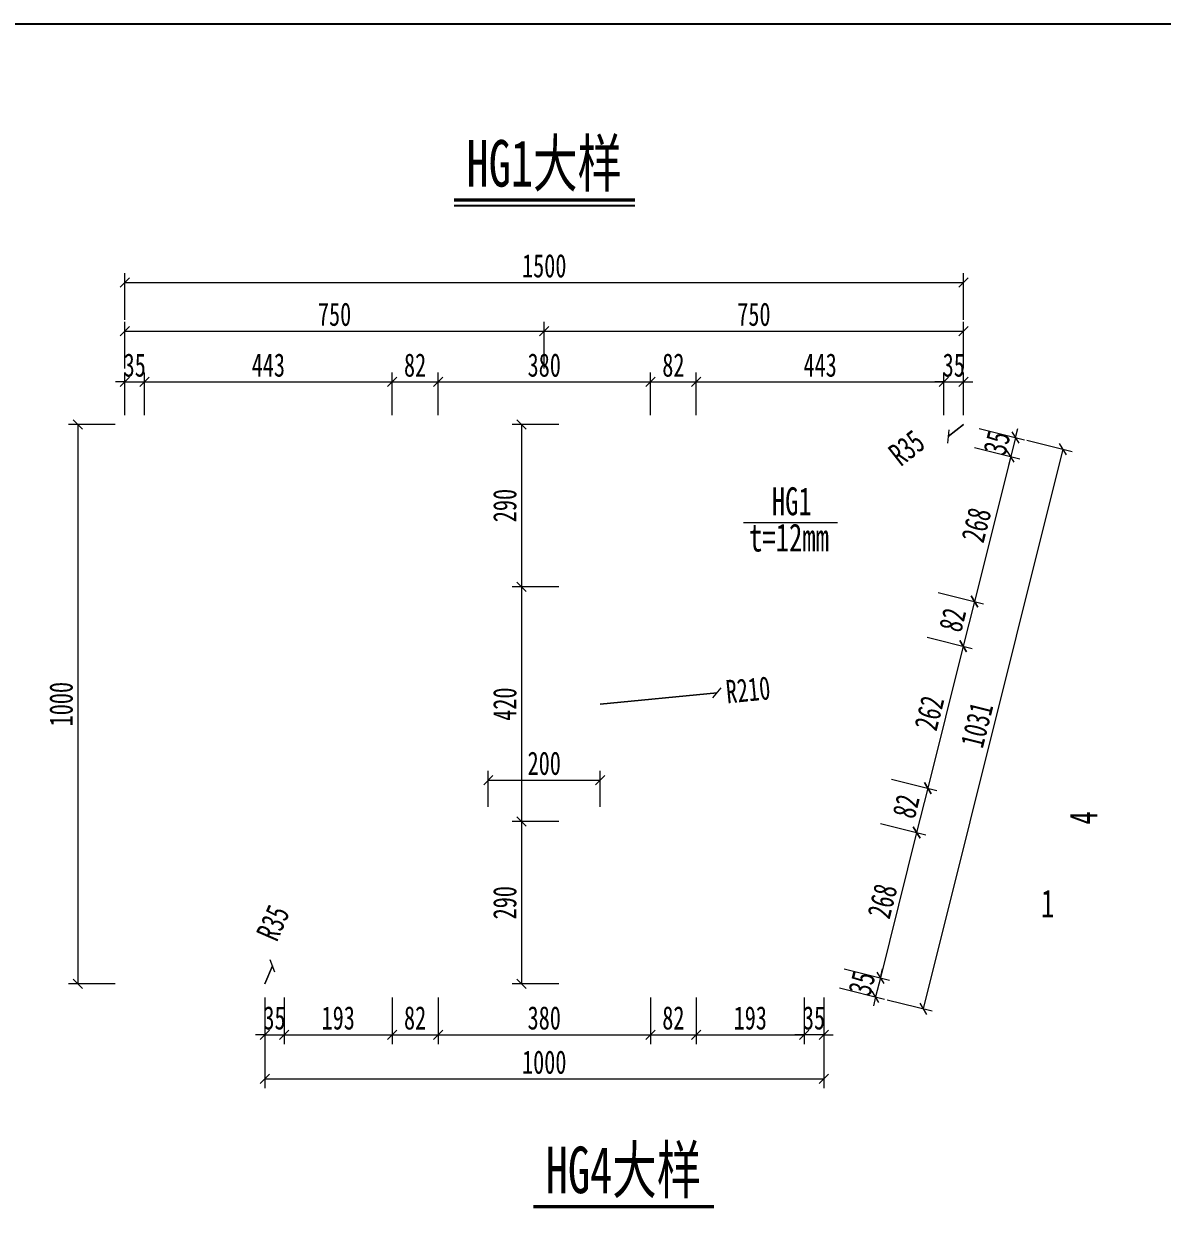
# Model space of a CAD drawing. Header units: millimetres. Extents: x -60009 to 63758, y -2164 to 95433.
# Drawn here: x 25734 to 27770, y 32440 to 34561 of the extents above; entities that cross this region are included whole.
import ezdxf
from ezdxf.enums import TextEntityAlignment as Align

# ---------------------------------------------------------------- set-up
doc = ezdxf.new("R2010")
doc.units = ezdxf.units.MM
doc.layers.get('Defpoints').update_dxf_attribs({"color": 8})
for name, color, linetype, lineweight in [('文字', 7, 'Continuous', 15), ('标注线及字体', 2, 'Continuous', 15), ('细实线', 4, 'Continuous', 15)]:
    doc.layers.add(name, color=color, linetype=linetype, lineweight=lineweight)
doc.styles.add('111', font='仿宋_GB2312.TTF', dxfattribs={"width": 0.7})
doc.styles.add('BM_Dim', font='仿宋_GB2312.TTF', dxfattribs={"width": 0.85})
doc.dimstyles.new('200', dxfattribs={"dimscale": 0, "dimtxt": 2.5, "dimasz": 1, "dimexe": 1, "dimexo": 1, "dimgap": 0.6, "dimtad": 1, "dimdec": 0, "dimdsep": 46, "dimtxsty": '111', "dimblk": 'OBLIQUE', "dimcen": 0, "dimclrd": 4, "dimclre": 4, "dimclrt": 4, "dimadec": 1, "dimazin": 2, "dimtfac": 1, "dimtdec": 0, "dimtix": 1, "dimtmove": 2, "dimatfit": 3, "dimfxl": 4, "dimfxlon": 1, "dimtolj": 1, "dimlwd": -1, "dimlwe": -1, "dimarcsym": 0})

# ---------------------------------------------------------------- blocks, each defined once
blk = doc.blocks.new('_Oblique')
at = {"color": 0, "linetype": 'ByBlock', "lineweight": -2}
blk.add_line((-0.5, -0.5), (0.5, 0.5), dxfattribs=at)
blk = doc.blocks.new('*D1148')
at = {"layer": 'Defpoints', "color": 0, "transparency": 16777216}
for p in [(27414.7, 34098.1), (25914.7, 33844.5), (27414.7, 33844.5)]:
    blk.add_point(p, dxfattribs=at)
at = {"layer": '细实线', "color": 4, "transparency": 16777216}
for p, q in [((25914.7, 34031.4), (25914.7, 34114.7)), ((27414.7, 34031.4), (27414.7, 34114.7)), ((25914.7, 34098.1), (27414.7, 34098.1))]:
    blk.add_line(p, q, dxfattribs=at)
at = {"layer": '细实线', "color": 4, "transparency": 16777216, "xscale": 16.66666666666666, "yscale": 16.66666666666666, "zscale": 16.66666666666666, "rotation": 180}
blk.add_blockref('_Oblique', (25914.7, 34098.1), dxfattribs=at)
at = {"layer": '细实线', "color": 4, "transparency": 16777216, "xscale": 16.66666666666666, "yscale": 16.66666666666666, "zscale": 16.66666666666666}
blk.add_blockref('_Oblique', (27414.7, 34098.1), dxfattribs=at)
at = {"layer": '细实线', "color": 4, "transparency": 16777216, "insert": (26664.7, 34127.9), "char_height": 41.67, "attachment_point": 5, "style": '111'}
blk.add_mtext('\\A1;1500', dxfattribs=at)
blk = doc.blocks.new('*D1149')
at = {"layer": 'Defpoints', "color": 0, "transparency": 16777216}
for p in [(27414.7, 33844.5), (27164.7, 32844.5), (27342.5, 32800.1)]:
    blk.add_point(p, dxfattribs=at)
at = {"layer": '细实线', "color": 4, "transparency": 16777216}
for p, q in [((27527.9, 33816.2), (27608.7, 33796)), ((27592.5, 33800.1), (27342.5, 32800.1)), ((27277.9, 32816.2), (27358.7, 32796))]:
    blk.add_line(p, q, dxfattribs=at)
at = {"layer": '细实线', "color": 4, "transparency": 16777216, "xscale": 16.66666666666666, "yscale": 16.66666666666666, "zscale": 16.66666666666666}
for p, rotation in [((27592.5, 33800.1), 75.96375653208638), ((27342.5, 32800.1), 255.9637565320864)]:
    blk.add_blockref('_Oblique', p, dxfattribs=dict(at, rotation=rotation))
at = {"layer": '细实线', "color": 4, "transparency": 16777216, "insert": (27438.6, 33307.3), "char_height": 41.67, "attachment_point": 5, "rotation": 75.9638, "style": '111'}
blk.add_mtext('\\A1;1031', dxfattribs=at)
blk = doc.blocks.new('*D1150')
at = {"layer": 'Defpoints', "color": 0, "transparency": 16777216}
for p in [(25914.7, 33844.5), (25830.5, 32844.5), (26164.7, 32844.5)]:
    blk.add_point(p, dxfattribs=at)
at = {"layer": '细实线', "color": 4, "transparency": 16777216}
for p, q in [((25897.2, 33844.5), (25813.9, 33844.5)), ((25830.5, 33844.5), (25830.5, 32844.5)), ((25897.2, 32844.5), (25813.9, 32844.5))]:
    blk.add_line(p, q, dxfattribs=at)
at = {"layer": '细实线', "color": 4, "transparency": 16777216, "xscale": 16.66666666666666, "yscale": 16.66666666666666, "zscale": 16.66666666666666}
for p, rotation in [((25830.5, 33844.5), 90), ((25830.5, 32844.5), 270)]:
    blk.add_blockref('_Oblique', p, dxfattribs=dict(at, rotation=rotation))
at = {"layer": '细实线', "color": 4, "transparency": 16777216, "insert": (25800.7, 33344.5), "char_height": 41.67, "attachment_point": 5, "rotation": 90, "style": '111'}
blk.add_mtext('\\A1;1000', dxfattribs=at)
blk = doc.blocks.new('*D1151')
at = {"layer": 'Defpoints', "color": 0, "transparency": 16777216}
for p in [(26719.3, 33844.5), (26624.2, 33554.5), (26719.3, 33554.5)]:
    blk.add_point(p, dxfattribs=at)
at = {"layer": '细实线', "color": 4, "transparency": 16777216}
for p, q in [((26690.8, 33844.5), (26607.5, 33844.5)), ((26624.2, 33844.5), (26624.2, 33554.5)), ((26690.8, 33554.5), (26607.5, 33554.5))]:
    blk.add_line(p, q, dxfattribs=at)
at = {"layer": '细实线', "color": 4, "transparency": 16777216, "xscale": 16.66666666666666, "yscale": 16.66666666666666, "zscale": 16.66666666666666}
for p, rotation in [((26624.2, 33844.5), 90), ((26624.2, 33554.5), 270)]:
    blk.add_blockref('_Oblique', p, dxfattribs=dict(at, rotation=rotation))
at = {"layer": '细实线', "color": 4, "transparency": 16777216, "insert": (26594.3, 33699.5), "char_height": 41.67, "attachment_point": 5, "rotation": 90, "style": '111'}
blk.add_mtext('\\A1;290', dxfattribs=at)
blk = doc.blocks.new('*D1152')
at = {"layer": 'Defpoints', "color": 0, "transparency": 16777216}
for p in [(26719.3, 33554.5), (26624.2, 33134.5), (26719.3, 33134.5)]:
    blk.add_point(p, dxfattribs=at)
at = {"layer": '细实线', "color": 4, "transparency": 16777216}
for p, q in [((26690.8, 33554.5), (26607.5, 33554.5)), ((26624.2, 33554.5), (26624.2, 33134.5)), ((26690.8, 33134.5), (26607.5, 33134.5))]:
    blk.add_line(p, q, dxfattribs=at)
at = {"layer": '细实线', "color": 4, "transparency": 16777216, "xscale": 16.66666666666666, "yscale": 16.66666666666666, "zscale": 16.66666666666666}
for p, rotation in [((26624.2, 33554.5), 90), ((26624.2, 33134.5), 270)]:
    blk.add_blockref('_Oblique', p, dxfattribs=dict(at, rotation=rotation))
at = {"layer": '细实线', "color": 4, "transparency": 16777216, "insert": (26594.3, 33344.5), "char_height": 41.67, "attachment_point": 5, "rotation": 90, "style": '111'}
blk.add_mtext('\\A1;420', dxfattribs=at)
blk = doc.blocks.new('*D1153')
at = {"layer": 'Defpoints', "color": 0, "transparency": 16777216}
for p in [(26719.3, 33134.5), (26624.2, 32844.5), (26726.2, 32844.5)]:
    blk.add_point(p, dxfattribs=at)
at = {"layer": '细实线', "color": 4, "transparency": 16777216}
for p, q in [((26690.8, 33134.5), (26607.5, 33134.5)), ((26624.2, 33134.5), (26624.2, 32844.5)), ((26690.8, 32844.5), (26607.5, 32844.5))]:
    blk.add_line(p, q, dxfattribs=at)
at = {"layer": '细实线', "color": 4, "transparency": 16777216, "xscale": 16.66666666666666, "yscale": 16.66666666666666, "zscale": 16.66666666666666}
for p, rotation in [((26624.2, 33134.5), 90), ((26624.2, 32844.5), 270)]:
    blk.add_blockref('_Oblique', p, dxfattribs=dict(at, rotation=rotation))
at = {"layer": '细实线', "color": 4, "transparency": 16777216, "insert": (26594.3, 32989.5), "char_height": 41.67, "attachment_point": 5, "rotation": 90, "style": '111'}
blk.add_mtext('\\A1;290', dxfattribs=at)
blk = doc.blocks.new('*D1154')
at = {"layer": 'Defpoints', "color": 0, "transparency": 16777216}
for p in [(26664.7, 34011.5), (25914.7, 33844.5), (26664.7, 33544.5)]:
    blk.add_point(p, dxfattribs=at)
at = {"layer": '细实线', "color": 4, "transparency": 16777216}
for p, q in [((25914.7, 33944.8), (25914.7, 34028.2)), ((26664.7, 33944.8), (26664.7, 34028.2)), ((25914.7, 34011.5), (26664.7, 34011.5))]:
    blk.add_line(p, q, dxfattribs=at)
at = {"layer": '细实线', "color": 4, "transparency": 16777216, "xscale": 16.66666666666666, "yscale": 16.66666666666666, "zscale": 16.66666666666666, "rotation": 180}
blk.add_blockref('_Oblique', (25914.7, 34011.5), dxfattribs=at)
at = {"layer": '细实线', "color": 4, "transparency": 16777216, "xscale": 16.66666666666666, "yscale": 16.66666666666666, "zscale": 16.66666666666666}
blk.add_blockref('_Oblique', (26664.7, 34011.5), dxfattribs=at)
at = {"layer": '细实线', "color": 4, "transparency": 16777216, "insert": (26289.7, 34041.3), "char_height": 41.67, "attachment_point": 5, "style": '111'}
blk.add_mtext('\\A1;750', dxfattribs=at)
blk = doc.blocks.new('*D1155')
at = {"layer": 'Defpoints', "color": 0, "transparency": 16777216}
for p in [(27414.7, 34011.5), (27414.7, 33844.5), (26664.7, 33544.5)]:
    blk.add_point(p, dxfattribs=at)
at = {"layer": '细实线', "color": 4, "transparency": 16777216}
for p, q in [((26664.7, 33944.8), (26664.7, 34028.2)), ((27414.7, 33944.8), (27414.7, 34028.2)), ((26664.7, 34011.5), (27414.7, 34011.5))]:
    blk.add_line(p, q, dxfattribs=at)
at = {"layer": '细实线', "color": 4, "transparency": 16777216, "xscale": 16.66666666666666, "yscale": 16.66666666666666, "zscale": 16.66666666666666, "rotation": 180}
blk.add_blockref('_Oblique', (26664.7, 34011.5), dxfattribs=at)
at = {"layer": '细实线', "color": 4, "transparency": 16777216, "xscale": 16.66666666666666, "yscale": 16.66666666666666, "zscale": 16.66666666666666}
blk.add_blockref('_Oblique', (27414.7, 34011.5), dxfattribs=at)
at = {"layer": '细实线', "color": 4, "transparency": 16777216, "insert": (27039.7, 34041.3), "char_height": 41.67, "attachment_point": 5, "style": '111'}
blk.add_mtext('\\A1;750', dxfattribs=at)
blk = doc.blocks.new('*D1156')
at = {"layer": 'Defpoints', "color": 0, "transparency": 16777216}
for p in [(26164.7, 32844.5), (27164.7, 32844.5), (27164.7, 32674.5)]:
    blk.add_point(p, dxfattribs=at)
at = {"layer": '细实线', "color": 4, "transparency": 16777216}
for p, q in [((26164.7, 32741.2), (26164.7, 32657.9)), ((27164.7, 32741.2), (27164.7, 32657.9)), ((26164.7, 32674.5), (27164.7, 32674.5))]:
    blk.add_line(p, q, dxfattribs=at)
at = {"layer": '细实线', "color": 4, "transparency": 16777216, "xscale": 16.66666666666666, "yscale": 16.66666666666666, "zscale": 16.66666666666666, "rotation": 180}
blk.add_blockref('_Oblique', (26164.7, 32674.5), dxfattribs=at)
at = {"layer": '细实线', "color": 4, "transparency": 16777216, "xscale": 16.66666666666666, "yscale": 16.66666666666666, "zscale": 16.66666666666666}
blk.add_blockref('_Oblique', (27164.7, 32674.5), dxfattribs=at)
at = {"layer": '细实线', "color": 4, "transparency": 16777216, "insert": (26664.7, 32704.3), "char_height": 41.67, "attachment_point": 5, "style": '111'}
blk.add_mtext('\\A1;1000', dxfattribs=at)
blk = doc.blocks.new('*D1157')
at = {"layer": 'Defpoints', "color": 0, "transparency": 16777216}
for p in [(26764.7, 33208.8), (26564.7, 33144.5), (26764.7, 33144.5)]:
    blk.add_point(p, dxfattribs=at)
at = {"layer": '细实线', "color": 4, "transparency": 16777216}
for p, q in [((26564.7, 33161.2), (26564.7, 33225.5)), ((26764.7, 33161.2), (26764.7, 33225.5)), ((26564.7, 33208.8), (26764.7, 33208.8))]:
    blk.add_line(p, q, dxfattribs=at)
at = {"layer": '细实线', "color": 4, "transparency": 16777216, "xscale": 16.66666666666666, "yscale": 16.66666666666666, "zscale": 16.66666666666666, "rotation": 180}
blk.add_blockref('_Oblique', (26564.7, 33208.8), dxfattribs=at)
at = {"layer": '细实线', "color": 4, "transparency": 16777216, "xscale": 16.66666666666666, "yscale": 16.66666666666666, "zscale": 16.66666666666666}
blk.add_blockref('_Oblique', (26764.7, 33208.8), dxfattribs=at)
at = {"layer": '细实线', "color": 4, "transparency": 16777216, "insert": (26664.7, 33238.6), "char_height": 41.67, "attachment_point": 5, "style": '111'}
blk.add_mtext('\\A1;200', dxfattribs=at)
blk = doc.blocks.new('*D1158')
at = {"layer": 'Defpoints', "color": 0, "transparency": 16777216}
for p in [(26178.7, 32876.6), (26164.7, 32844.5)]:
    blk.add_point(p, dxfattribs=at)
at = {"layer": '细实线', "color": 4, "transparency": 16777216}
for p, q in [((26178.7, 32876.6), (26164.7, 32844.5)), ((26164.7, 32844.5), (26178.7, 32876.6))]:
    blk.add_line(p, q, dxfattribs=at)
at = {"layer": '细实线', "color": 4, "transparency": 16777216, "xscale": 16.66666666666666, "yscale": 16.66666666666666, "zscale": 16.66666666666666, "rotation": 66.52523050004679}
blk.add_blockref('_Oblique', (26178.7, 32876.6), dxfattribs=at)
at = {"layer": '细实线', "color": 4, "transparency": 16777216, "insert": (26179.6, 32953.5), "char_height": 41.67, "attachment_point": 5, "rotation": 66.5252, "style": '111'}
blk.add_mtext('\\A1;R35', dxfattribs=at)
blk = doc.blocks.new('*D1159')
at = {"layer": 'Defpoints', "color": 0, "transparency": 16777216}
for p in [(27414.7, 33844.5), (27387.2, 33822.9)]:
    blk.add_point(p, dxfattribs=at)
at = {"layer": '细实线', "color": 4, "transparency": 16777216}
for p, q in [((27387.2, 33822.9), (27414.7, 33844.5)), ((27414.7, 33844.5), (27387.2, 33822.9))]:
    blk.add_line(p, q, dxfattribs=at)
at = {"layer": '细实线', "color": 4, "transparency": 16777216, "xscale": 16.66666666666666, "yscale": 16.66666666666666, "zscale": 16.66666666666666, "rotation": 218.1573476169529}
blk.add_blockref('_Oblique', (27387.2, 33822.9), dxfattribs=at)
at = {"layer": '细实线', "color": 4, "transparency": 16777216, "insert": (27313.1, 33802.6), "char_height": 41.67, "attachment_point": 5, "rotation": 38.1573, "style": '111'}
blk.add_mtext('\\A1;R35', dxfattribs=at)
blk = doc.blocks.new('*D1160')
at = {"layer": 'Defpoints', "color": 0, "transparency": 16777216}
for p in [(26973.8, 33364.7), (26764.7, 33344.5)]:
    blk.add_point(p, dxfattribs=at)
at = {"layer": '细实线', "color": 4, "transparency": 16777216}
for p, q in [((26973.8, 33364.7), (26764.7, 33344.5)), ((26764.7, 33344.5), (26973.8, 33364.7))]:
    blk.add_line(p, q, dxfattribs=at)
at = {"layer": '细实线', "color": 4, "transparency": 16777216, "xscale": 16.66666666666666, "yscale": 16.66666666666666, "zscale": 16.66666666666666, "rotation": 5.507261274910653}
blk.add_blockref('_Oblique', (26973.8, 33364.7), dxfattribs=at)
at = {"layer": '细实线', "color": 4, "transparency": 16777216, "insert": (27029.3, 33370), "char_height": 41.67, "attachment_point": 5, "rotation": 5.5073, "style": '111'}
blk.add_mtext('\\A1;R210', dxfattribs=at)
blk = doc.blocks.new('*D1161')
at = {"layer": 'Defpoints', "color": 0}
for p in [(25949.7, 33920.6), (25914.7, 33844.5), (25949.7, 33844.5)]:
    blk.add_point(p, dxfattribs=at)
at = {"layer": '细实线', "color": 4}
for p, q in [((25914.7, 33861.2), (25914.7, 33937.3)), ((25949.7, 33861.2), (25949.7, 33937.3)), ((25914.7, 33920.6), (25898.1, 33920.6)), ((25914.7, 33920.6), (25949.7, 33920.6)), ((25949.7, 33920.6), (25966.4, 33920.6))]:
    blk.add_line(p, q, dxfattribs=at)
at = {"layer": '细实线', "color": 4, "xscale": 16.66666666666666, "yscale": 16.66666666666666, "zscale": 16.66666666666666}
blk.add_blockref('_Oblique', (25914.7, 33920.6), dxfattribs=at)
at = {"layer": '细实线', "color": 4, "xscale": 16.66666666666666, "yscale": 16.66666666666666, "zscale": 16.66666666666666, "rotation": 180}
blk.add_blockref('_Oblique', (25949.7, 33920.6), dxfattribs=at)
at = {"layer": '细实线', "color": 4, "insert": (25932.2, 33950.4), "char_height": 41.67, "attachment_point": 5, "style": '111'}
blk.add_mtext('\\A1;35', dxfattribs=at)
blk = doc.blocks.new('*D1162')
at = {"layer": 'Defpoints', "color": 0}
for p in [(26392.7, 33920.6), (25949.7, 33844.5), (26392.7, 33844.5)]:
    blk.add_point(p, dxfattribs=at)
at = {"layer": '细实线', "color": 4}
for p, q in [((25949.7, 33861.2), (25949.7, 33937.3)), ((26392.7, 33861.2), (26392.7, 33937.3)), ((25949.7, 33920.6), (26392.7, 33920.6))]:
    blk.add_line(p, q, dxfattribs=at)
at = {"layer": '细实线', "color": 4, "xscale": 16.66666666666666, "yscale": 16.66666666666666, "zscale": 16.66666666666666, "rotation": 180}
blk.add_blockref('_Oblique', (25949.7, 33920.6), dxfattribs=at)
at = {"layer": '细实线', "color": 4, "xscale": 16.66666666666666, "yscale": 16.66666666666666, "zscale": 16.66666666666666}
blk.add_blockref('_Oblique', (26392.7, 33920.6), dxfattribs=at)
at = {"layer": '细实线', "color": 4, "insert": (26171.2, 33950.4), "char_height": 41.67, "attachment_point": 5, "style": '111'}
blk.add_mtext('\\A1;443', dxfattribs=at)
blk = doc.blocks.new('*D1163')
at = {"layer": 'Defpoints', "color": 0}
for p in [(26474.7, 33920.6), (26392.7, 33844.5), (26474.7, 33844.5)]:
    blk.add_point(p, dxfattribs=at)
at = {"layer": '细实线', "color": 4}
for p, q in [((26392.7, 33861.2), (26392.7, 33937.3)), ((26474.7, 33861.2), (26474.7, 33937.3)), ((26392.7, 33920.6), (26474.7, 33920.6))]:
    blk.add_line(p, q, dxfattribs=at)
at = {"layer": '细实线', "color": 4, "xscale": 16.66666666666666, "yscale": 16.66666666666666, "zscale": 16.66666666666666, "rotation": 180}
blk.add_blockref('_Oblique', (26392.7, 33920.6), dxfattribs=at)
at = {"layer": '细实线', "color": 4, "xscale": 16.66666666666666, "yscale": 16.66666666666666, "zscale": 16.66666666666666}
blk.add_blockref('_Oblique', (26474.7, 33920.6), dxfattribs=at)
at = {"layer": '细实线', "color": 4, "insert": (26433.7, 33950.4), "char_height": 41.67, "attachment_point": 5, "style": '111'}
blk.add_mtext('\\A1;82', dxfattribs=at)
blk = doc.blocks.new('*D1164')
at = {"layer": 'Defpoints', "color": 0}
for p in [(26854.7, 33920.6), (26474.7, 33844.5), (26854.7, 33844.5)]:
    blk.add_point(p, dxfattribs=at)
at = {"layer": '细实线', "color": 4}
for p, q in [((26474.7, 33861.2), (26474.7, 33937.3)), ((26854.7, 33861.2), (26854.7, 33937.3)), ((26474.7, 33920.6), (26854.7, 33920.6))]:
    blk.add_line(p, q, dxfattribs=at)
at = {"layer": '细实线', "color": 4, "xscale": 16.66666666666666, "yscale": 16.66666666666666, "zscale": 16.66666666666666, "rotation": 180}
blk.add_blockref('_Oblique', (26474.7, 33920.6), dxfattribs=at)
at = {"layer": '细实线', "color": 4, "xscale": 16.66666666666666, "yscale": 16.66666666666666, "zscale": 16.66666666666666}
blk.add_blockref('_Oblique', (26854.7, 33920.6), dxfattribs=at)
at = {"layer": '细实线', "color": 4, "insert": (26664.7, 33950.4), "char_height": 41.67, "attachment_point": 5, "style": '111'}
blk.add_mtext('\\A1;380', dxfattribs=at)
blk = doc.blocks.new('*D1165')
at = {"layer": 'Defpoints', "color": 0}
for p in [(26936.7, 33920.6), (26854.7, 33844.5), (26936.7, 33844.5)]:
    blk.add_point(p, dxfattribs=at)
at = {"layer": '细实线', "color": 4}
for p, q in [((26854.7, 33861.2), (26854.7, 33937.3)), ((26936.7, 33861.2), (26936.7, 33937.3)), ((26854.7, 33920.6), (26936.7, 33920.6))]:
    blk.add_line(p, q, dxfattribs=at)
at = {"layer": '细实线', "color": 4, "xscale": 16.66666666666666, "yscale": 16.66666666666666, "zscale": 16.66666666666666, "rotation": 180}
blk.add_blockref('_Oblique', (26854.7, 33920.6), dxfattribs=at)
at = {"layer": '细实线', "color": 4, "xscale": 16.66666666666666, "yscale": 16.66666666666666, "zscale": 16.66666666666666}
blk.add_blockref('_Oblique', (26936.7, 33920.6), dxfattribs=at)
at = {"layer": '细实线', "color": 4, "insert": (26895.7, 33950.4), "char_height": 41.67, "attachment_point": 5, "style": '111'}
blk.add_mtext('\\A1;82', dxfattribs=at)
blk = doc.blocks.new('*D1166')
at = {"layer": 'Defpoints', "color": 0}
for p in [(27379.7, 33920.6), (26936.7, 33844.5), (27379.7, 33844.5)]:
    blk.add_point(p, dxfattribs=at)
at = {"layer": '细实线', "color": 4}
for p, q in [((26936.7, 33861.2), (26936.7, 33937.3)), ((27379.7, 33861.2), (27379.7, 33937.3)), ((26936.7, 33920.6), (27379.7, 33920.6))]:
    blk.add_line(p, q, dxfattribs=at)
at = {"layer": '细实线', "color": 4, "xscale": 16.66666666666666, "yscale": 16.66666666666666, "zscale": 16.66666666666666, "rotation": 180}
blk.add_blockref('_Oblique', (26936.7, 33920.6), dxfattribs=at)
at = {"layer": '细实线', "color": 4, "xscale": 16.66666666666666, "yscale": 16.66666666666666, "zscale": 16.66666666666666}
blk.add_blockref('_Oblique', (27379.7, 33920.6), dxfattribs=at)
at = {"layer": '细实线', "color": 4, "insert": (27158.2, 33950.4), "char_height": 41.67, "attachment_point": 5, "style": '111'}
blk.add_mtext('\\A1;443', dxfattribs=at)
blk = doc.blocks.new('*D1167')
at = {"layer": 'Defpoints', "color": 0, "transparency": 16777216}
for p in [(27414.7, 33920.6), (27379.7, 33844.5), (27414.7, 33844.5)]:
    blk.add_point(p, dxfattribs=at)
at = {"layer": '细实线', "color": 4, "transparency": 16777216}
for p, q in [((27379.7, 33861.2), (27379.7, 33937.3)), ((27414.7, 33861.2), (27414.7, 33937.3)), ((27379.7, 33920.6), (27363.1, 33920.6)), ((27379.7, 33920.6), (27414.7, 33920.6)), ((27414.7, 33920.6), (27431.4, 33920.6))]:
    blk.add_line(p, q, dxfattribs=at)
at = {"layer": '细实线', "color": 4, "transparency": 16777216, "xscale": 16.66666666666666, "yscale": 16.66666666666666, "zscale": 16.66666666666666}
blk.add_blockref('_Oblique', (27379.7, 33920.6), dxfattribs=at)
at = {"layer": '细实线', "color": 4, "transparency": 16777216, "xscale": 16.66666666666666, "yscale": 16.66666666666666, "zscale": 16.66666666666666, "rotation": 180}
blk.add_blockref('_Oblique', (27414.7, 33920.6), dxfattribs=at)
at = {"layer": '细实线', "color": 4, "transparency": 16777216, "insert": (27397.2, 33950.4), "char_height": 41.67, "attachment_point": 5, "style": '111'}
blk.add_mtext('\\A1;35', dxfattribs=at)
blk = doc.blocks.new('*D1168')
at = {"layer": 'Defpoints', "color": 0}
for p in [(27414.7, 33844.5), (27406.3, 33810.5), (27499, 33787.4)]:
    blk.add_point(p, dxfattribs=at)
at = {"layer": '细实线', "color": 4}
for p, q in [((27442.8, 33837.5), (27523.6, 33817.3)), ((27507.4, 33821.3), (27511.5, 33837.5)), ((27507.4, 33821.3), (27499, 33787.4)), ((27434.3, 33803.5), (27515.1, 33783.3)), ((27499, 33787.4), (27494.9, 33771.2))]:
    blk.add_line(p, q, dxfattribs=at)
at = {"layer": '细实线', "color": 4, "xscale": 16.66666666666666, "yscale": 16.66666666666666, "zscale": 16.66666666666666}
for p, rotation in [((27507.4, 33821.3), 255.9637565320504), ((27499, 33787.4), 75.96375653205041)]:
    blk.add_blockref('_Oblique', p, dxfattribs=dict(at, rotation=rotation))
at = {"layer": '细实线', "color": 4, "insert": (27474.3, 33811.6), "char_height": 41.67, "attachment_point": 5, "rotation": 75.9638, "style": '111'}
blk.add_mtext('\\A1;35', dxfattribs=at)
blk = doc.blocks.new('*D1169')
at = {"layer": 'Defpoints', "color": 0, "transparency": 16777216}
for p in [(27406.3, 33810.5), (27341.4, 33550.9), (27434.1, 33527.8)]:
    blk.add_point(p, dxfattribs=at)
at = {"layer": '细实线', "color": 4, "transparency": 16777216}
for p, q in [((27434.3, 33803.5), (27515.1, 33783.3)), ((27499, 33787.4), (27434.1, 33527.8)), ((27369.4, 33543.9), (27450.2, 33523.7))]:
    blk.add_line(p, q, dxfattribs=at)
at = {"layer": '细实线', "color": 4, "transparency": 16777216, "xscale": 16.66666666666666, "yscale": 16.66666666666666, "zscale": 16.66666666666666}
for p, rotation in [((27499, 33787.4), 75.96375653213171), ((27434.1, 33527.8), 255.9637565321317)]:
    blk.add_blockref('_Oblique', p, dxfattribs=dict(at, rotation=rotation))
at = {"layer": '细实线', "color": 4, "transparency": 16777216, "insert": (27437.6, 33664.8), "char_height": 41.67, "attachment_point": 5, "rotation": 75.9638, "style": '111'}
blk.add_mtext('\\A1;268', dxfattribs=at)
blk = doc.blocks.new('*D1170')
at = {"layer": 'Defpoints', "color": 0}
for p in [(27341.4, 33550.9), (27321.5, 33471.4), (27414.2, 33448.2)]:
    blk.add_point(p, dxfattribs=at)
at = {"layer": '细实线', "color": 4}
for p, q in [((27369.4, 33543.9), (27450.2, 33523.7)), ((27434.1, 33527.8), (27414.2, 33448.2)), ((27349.5, 33464.4), (27430.3, 33444.2))]:
    blk.add_line(p, q, dxfattribs=at)
at = {"layer": '细实线', "color": 4, "xscale": 16.66666666666666, "yscale": 16.66666666666666, "zscale": 16.66666666666666}
for p, rotation in [((27434.1, 33527.8), 75.9637565319872), ((27414.2, 33448.2), 255.9637565319872)]:
    blk.add_blockref('_Oblique', p, dxfattribs=dict(at, rotation=rotation))
at = {"layer": '细实线', "color": 4, "insert": (27395.2, 33495.2), "char_height": 41.67, "attachment_point": 5, "rotation": 75.9638, "style": '111'}
blk.add_mtext('\\A1;82', dxfattribs=at)
blk = doc.blocks.new('*D1171')
at = {"layer": 'Defpoints', "color": 0, "transparency": 16777216}
for p in [(27321.5, 33471.4), (27258, 33217.6), (27350.7, 33194.4)]:
    blk.add_point(p, dxfattribs=at)
at = {"layer": '细实线', "color": 4, "transparency": 16777216}
for p, q in [((27349.5, 33464.4), (27430.3, 33444.2)), ((27414.2, 33448.2), (27350.7, 33194.4)), ((27286.1, 33210.6), (27366.9, 33190.4))]:
    blk.add_line(p, q, dxfattribs=at)
at = {"layer": '细实线', "color": 4, "transparency": 16777216, "xscale": 16.66666666666666, "yscale": 16.66666666666666, "zscale": 16.66666666666666}
for p, rotation in [((27414.2, 33448.2), 75.96375653211255), ((27350.7, 33194.4), 255.9637565321125)]:
    blk.add_blockref('_Oblique', p, dxfattribs=dict(at, rotation=rotation))
at = {"layer": '细实线', "color": 4, "transparency": 16777216, "insert": (27353.5, 33328.6), "char_height": 41.67, "attachment_point": 5, "rotation": 75.9638, "style": '111'}
blk.add_mtext('\\A1;262', dxfattribs=at)
blk = doc.blocks.new('*D1172')
at = {"layer": 'Defpoints', "color": 0}
for p in [(27258, 33217.6), (27238.1, 33138.1), (27330.8, 33114.9)]:
    blk.add_point(p, dxfattribs=at)
at = {"layer": '细实线', "color": 4}
for p, q in [((27286.1, 33210.6), (27366.9, 33190.4)), ((27350.7, 33194.4), (27330.8, 33114.9)), ((27266.2, 33131.1), (27347, 33110.8))]:
    blk.add_line(p, q, dxfattribs=at)
at = {"layer": '细实线', "color": 4, "xscale": 16.66666666666666, "yscale": 16.66666666666666, "zscale": 16.66666666666666}
for p, rotation in [((27350.7, 33194.4), 75.96375653194899), ((27330.8, 33114.9), 255.963756531949)]:
    blk.add_blockref('_Oblique', p, dxfattribs=dict(at, rotation=rotation))
at = {"layer": '细实线', "color": 4, "insert": (27311.9, 33161.9), "char_height": 41.67, "attachment_point": 5, "rotation": 75.9638, "style": '111'}
blk.add_mtext('\\A1;82', dxfattribs=at)
blk = doc.blocks.new('*D1173')
at = {"layer": 'Defpoints', "color": 0, "transparency": 16777216}
for p in [(27238.1, 33138.1), (27173.2, 32878.5), (27265.9, 32855.3)]:
    blk.add_point(p, dxfattribs=at)
at = {"layer": '细实线', "color": 4, "transparency": 16777216}
for p, q in [((27330.8, 33114.9), (27265.9, 32855.3)), ((27266.2, 33131.1), (27347, 33110.8)), ((27201.3, 32871.4), (27282.1, 32851.2))]:
    blk.add_line(p, q, dxfattribs=at)
at = {"layer": '细实线', "color": 4, "transparency": 16777216, "xscale": 16.66666666666666, "yscale": 16.66666666666666, "zscale": 16.66666666666666}
for p, rotation in [((27330.8, 33114.9), 75.96375653211736), ((27265.9, 32855.3), 255.9637565321173)]:
    blk.add_blockref('_Oblique', p, dxfattribs=dict(at, rotation=rotation))
at = {"layer": '细实线', "color": 4, "transparency": 16777216, "insert": (27269.5, 32992.3), "char_height": 41.67, "attachment_point": 5, "rotation": 75.9638, "style": '111'}
blk.add_mtext('\\A1;268', dxfattribs=at)
blk = doc.blocks.new('*D1174')
at = {"layer": 'Defpoints', "color": 0}
for p in [(27173.2, 32878.5), (27164.7, 32844.5), (27257.4, 32821.3)]:
    blk.add_point(p, dxfattribs=at)
at = {"layer": '细实线', "color": 4}
for p, q in [((27201.3, 32871.4), (27282.1, 32851.2)), ((27265.9, 32855.3), (27270, 32871.4)), ((27192.8, 32837.5), (27273.6, 32817.3)), ((27265.9, 32855.3), (27257.4, 32821.3)), ((27257.4, 32821.3), (27253.4, 32805.2))]:
    blk.add_line(p, q, dxfattribs=at)
at = {"layer": '细实线', "color": 4, "xscale": 16.66666666666666, "yscale": 16.66666666666666, "zscale": 16.66666666666666}
for p, rotation in [((27265.9, 32855.3), 255.9637565321197), ((27257.4, 32821.3), 75.96375653211975)]:
    blk.add_blockref('_Oblique', p, dxfattribs=dict(at, rotation=rotation))
at = {"layer": '细实线', "color": 4, "insert": (27232.8, 32845.5), "char_height": 41.67, "attachment_point": 5, "rotation": 75.9638, "style": '111'}
blk.add_mtext('\\A1;35', dxfattribs=at)
blk = doc.blocks.new('*D1175')
at = {"layer": 'Defpoints', "color": 0}
for p in [(26164.7, 32844.5), (26199.7, 32844.5), (26199.7, 32753.6)]:
    blk.add_point(p, dxfattribs=at)
at = {"layer": '细实线', "color": 4}
for p, q in [((26164.7, 32820.3), (26164.7, 32736.9)), ((26199.7, 32820.3), (26199.7, 32736.9)), ((26164.7, 32753.6), (26148.1, 32753.6)), ((26164.7, 32753.6), (26199.7, 32753.6)), ((26199.7, 32753.6), (26216.4, 32753.6))]:
    blk.add_line(p, q, dxfattribs=at)
at = {"layer": '细实线', "color": 4, "xscale": 16.66666666666666, "yscale": 16.66666666666666, "zscale": 16.66666666666666}
blk.add_blockref('_Oblique', (26164.7, 32753.6), dxfattribs=at)
at = {"layer": '细实线', "color": 4, "xscale": 16.66666666666666, "yscale": 16.66666666666666, "zscale": 16.66666666666666, "rotation": 180}
blk.add_blockref('_Oblique', (26199.7, 32753.6), dxfattribs=at)
at = {"layer": '细实线', "color": 4, "insert": (26182.2, 32783.4), "char_height": 41.67, "attachment_point": 5, "style": '111'}
blk.add_mtext('\\A1;35', dxfattribs=at)
blk = doc.blocks.new('*D1176')
at = {"layer": 'Defpoints', "color": 0}
for p in [(26199.7, 32844.5), (26392.7, 32844.5), (26392.7, 32753.6)]:
    blk.add_point(p, dxfattribs=at)
at = {"layer": '细实线', "color": 4}
for p, q in [((26199.7, 32820.3), (26199.7, 32736.9)), ((26392.7, 32820.3), (26392.7, 32736.9)), ((26199.7, 32753.6), (26392.7, 32753.6))]:
    blk.add_line(p, q, dxfattribs=at)
at = {"layer": '细实线', "color": 4, "xscale": 16.66666666666666, "yscale": 16.66666666666666, "zscale": 16.66666666666666, "rotation": 180}
blk.add_blockref('_Oblique', (26199.7, 32753.6), dxfattribs=at)
at = {"layer": '细实线', "color": 4, "xscale": 16.66666666666666, "yscale": 16.66666666666666, "zscale": 16.66666666666666}
blk.add_blockref('_Oblique', (26392.7, 32753.6), dxfattribs=at)
at = {"layer": '细实线', "color": 4, "insert": (26296.2, 32783.4), "char_height": 41.67, "attachment_point": 5, "style": '111'}
blk.add_mtext('\\A1;193', dxfattribs=at)
blk = doc.blocks.new('*D1177')
at = {"layer": 'Defpoints', "color": 0}
for p in [(26392.7, 32844.5), (26474.7, 32844.5), (26474.7, 32753.6)]:
    blk.add_point(p, dxfattribs=at)
at = {"layer": '细实线', "color": 4}
for p, q in [((26392.7, 32820.3), (26392.7, 32736.9)), ((26474.7, 32820.3), (26474.7, 32736.9)), ((26392.7, 32753.6), (26474.7, 32753.6))]:
    blk.add_line(p, q, dxfattribs=at)
at = {"layer": '细实线', "color": 4, "xscale": 16.66666666666666, "yscale": 16.66666666666666, "zscale": 16.66666666666666, "rotation": 180}
blk.add_blockref('_Oblique', (26392.7, 32753.6), dxfattribs=at)
at = {"layer": '细实线', "color": 4, "xscale": 16.66666666666666, "yscale": 16.66666666666666, "zscale": 16.66666666666666}
blk.add_blockref('_Oblique', (26474.7, 32753.6), dxfattribs=at)
at = {"layer": '细实线', "color": 4, "insert": (26433.7, 32783.4), "char_height": 41.67, "attachment_point": 5, "style": '111'}
blk.add_mtext('\\A1;82', dxfattribs=at)
blk = doc.blocks.new('*D1178')
at = {"layer": 'Defpoints', "color": 0}
for p in [(26854.7, 32844.5), (26936.7, 32844.5), (26936.7, 32753.6)]:
    blk.add_point(p, dxfattribs=at)
at = {"layer": '细实线', "color": 4}
for p, q in [((26854.7, 32820.3), (26854.7, 32736.9)), ((26936.7, 32820.3), (26936.7, 32736.9)), ((26854.7, 32753.6), (26936.7, 32753.6))]:
    blk.add_line(p, q, dxfattribs=at)
at = {"layer": '细实线', "color": 4, "xscale": 16.66666666666666, "yscale": 16.66666666666666, "zscale": 16.66666666666666, "rotation": 180}
blk.add_blockref('_Oblique', (26854.7, 32753.6), dxfattribs=at)
at = {"layer": '细实线', "color": 4, "xscale": 16.66666666666666, "yscale": 16.66666666666666, "zscale": 16.66666666666666}
blk.add_blockref('_Oblique', (26936.7, 32753.6), dxfattribs=at)
at = {"layer": '细实线', "color": 4, "insert": (26895.7, 32783.4), "char_height": 41.67, "attachment_point": 5, "style": '111'}
blk.add_mtext('\\A1;82', dxfattribs=at)
blk = doc.blocks.new('*D1179')
at = {"layer": 'Defpoints', "color": 0}
for p in [(26474.7, 32844.5), (26854.7, 32844.5), (26854.7, 32753.6)]:
    blk.add_point(p, dxfattribs=at)
at = {"layer": '细实线', "color": 4}
for p, q in [((26474.7, 32820.3), (26474.7, 32736.9)), ((26854.7, 32820.3), (26854.7, 32736.9)), ((26474.7, 32753.6), (26854.7, 32753.6))]:
    blk.add_line(p, q, dxfattribs=at)
at = {"layer": '细实线', "color": 4, "xscale": 16.66666666666666, "yscale": 16.66666666666666, "zscale": 16.66666666666666, "rotation": 180}
blk.add_blockref('_Oblique', (26474.7, 32753.6), dxfattribs=at)
at = {"layer": '细实线', "color": 4, "xscale": 16.66666666666666, "yscale": 16.66666666666666, "zscale": 16.66666666666666}
blk.add_blockref('_Oblique', (26854.7, 32753.6), dxfattribs=at)
at = {"layer": '细实线', "color": 4, "insert": (26664.7, 32783.4), "char_height": 41.67, "attachment_point": 5, "style": '111'}
blk.add_mtext('\\A1;380', dxfattribs=at)
blk = doc.blocks.new('*D1180')
at = {"layer": 'Defpoints', "color": 0}
for p in [(26936.7, 32844.5), (27129.7, 32844.5), (27129.7, 32753.6)]:
    blk.add_point(p, dxfattribs=at)
at = {"layer": '细实线', "color": 4}
for p, q in [((26936.7, 32820.3), (26936.7, 32736.9)), ((27129.7, 32820.3), (27129.7, 32736.9)), ((26936.7, 32753.6), (27129.7, 32753.6))]:
    blk.add_line(p, q, dxfattribs=at)
at = {"layer": '细实线', "color": 4, "xscale": 16.66666666666666, "yscale": 16.66666666666666, "zscale": 16.66666666666666, "rotation": 180}
blk.add_blockref('_Oblique', (26936.7, 32753.6), dxfattribs=at)
at = {"layer": '细实线', "color": 4, "xscale": 16.66666666666666, "yscale": 16.66666666666666, "zscale": 16.66666666666666}
blk.add_blockref('_Oblique', (27129.7, 32753.6), dxfattribs=at)
at = {"layer": '细实线', "color": 4, "insert": (27033.2, 32783.4), "char_height": 41.67, "attachment_point": 5, "style": '111'}
blk.add_mtext('\\A1;193', dxfattribs=at)
blk = doc.blocks.new('*D1181')
at = {"layer": 'Defpoints', "color": 0, "transparency": 16777216}
for p in [(27129.7, 32844.5), (27164.7, 32844.5), (27129.7, 32753.6)]:
    blk.add_point(p, dxfattribs=at)
at = {"layer": '细实线', "color": 4, "transparency": 16777216}
for p, q in [((27129.7, 32820.3), (27129.7, 32736.9)), ((27164.7, 32820.3), (27164.7, 32736.9)), ((27129.7, 32753.6), (27113.1, 32753.6)), ((27164.7, 32753.6), (27129.7, 32753.6)), ((27164.7, 32753.6), (27181.4, 32753.6))]:
    blk.add_line(p, q, dxfattribs=at)
at = {"layer": '细实线', "color": 4, "transparency": 16777216, "xscale": 16.66666666666666, "yscale": 16.66666666666666, "zscale": 16.66666666666666}
blk.add_blockref('_Oblique', (27129.7, 32753.6), dxfattribs=at)
at = {"layer": '细实线', "color": 4, "transparency": 16777216, "xscale": 16.66666666666666, "yscale": 16.66666666666666, "zscale": 16.66666666666666, "rotation": 180}
blk.add_blockref('_Oblique', (27164.7, 32753.6), dxfattribs=at)
at = {"layer": '细实线', "color": 4, "transparency": 16777216, "insert": (27147.2, 32783.4), "char_height": 41.67, "attachment_point": 5, "style": '111'}
blk.add_mtext('\\A1;35', dxfattribs=at)

msp = doc.modelspace()

# ---------------------------------------------------------------- linework, layer by layer
at = {"color": 4}
msp.add_line((26503.3, 34235.7), (26826.8, 34235.7), dxfattribs=at)
at = {"color": 6, "const_width": 6}
for points in [[(26503.3, 34245.7), (26826.8, 34245.7)], [(26644.9, 32446.3), (26968.5, 32446.3)]]:
    msp.add_lwpolyline(points, dxfattribs=at)
at = {"layer": 'Defpoints'}
msp.add_lwpolyline([(25599.8, 34560.8), (32016.5, 34560.8), (32016.5, 30297.5), (25599.8, 30297.5)], close=True, dxfattribs=at)
at = {"layer": '细实线'}
msp.add_line((27020.9, 33669), (27189.1, 33669), dxfattribs=at)

# ---------------------------------------------------------------- texts
at = {"layer": '文字', "style": 'BM_Dim', "width": 0.7}
for s, p in [('HG1', (27107.5, 33667.2)), ('t=12mm', (27102.5, 33602.4)), ('1', (27565.3, 32948.2))]:
    msp.add_text(s, height=50, dxfattribs=at).set_placement(p, align=Align.BOTTOM_CENTER)
msp.add_text('4', height=50, rotation=90, dxfattribs=at).set_placement((27669.2, 33141.1), align=Align.BOTTOM_CENTER)
at = {"layer": '标注线及字体', "color": 0, "style": '111', "width": 0.7}
for s, p in [('HG1大样', (26664.7, 34313.1)), ('HG4大样', (26806.4, 32513.7))]:
    msp.add_text(s, height=83.33, dxfattribs=at).set_placement(p, align=Align.MIDDLE)

# ---------------------------------------------------------------- dimensions: what is measured, and where the dimension line sits
at = {"layer": '细实线'}
for base, p1, p2, picture, middle in [((27414.7, 34098.1), (25914.7, 33844.5), (27414.7, 33844.5), '*D1148', (26664.7, 34127.9)), ((26664.7, 34011.5), (25914.7, 33844.5), (26664.7, 33544.5), '*D1154', (26289.7, 34041.3)), ((27414.7, 34011.5), (26664.7, 33544.5), (27414.7, 33844.5), '*D1155', (27039.7, 34041.3)), ((25949.7, 33920.6), (25914.7, 33844.5), (25949.7, 33844.5), '*D1161', (25932.2, 33950.4)), ((26392.7, 33920.6), (25949.7, 33844.5), (26392.7, 33844.5), '*D1162', (26171.2, 33950.4)), ((26474.7, 33920.6), (26392.7, 33844.5), (26474.7, 33844.5), '*D1163', (26433.7, 33950.4)), ((26854.7, 33920.6), (26474.7, 33844.5), (26854.7, 33844.5), '*D1164', (26664.7, 33950.4)), ((26936.7, 33920.6), (26854.7, 33844.5), (26936.7, 33844.5), '*D1165', (26895.7, 33950.4)), ((27379.7, 33920.6), (26936.7, 33844.5), (27379.7, 33844.5), '*D1166', (27158.2, 33950.4)), ((27414.7, 33920.6), (27379.7, 33844.5), (27414.7, 33844.5), '*D1167', (27397.2, 33950.4)), ((26764.7, 33208.8), (26564.7, 33144.5), (26764.7, 33144.5), '*D1157', (26664.7, 33238.6)), ((26199.7, 32753.6), (26164.7, 32844.5), (26199.7, 32844.5), '*D1175', (26182.2, 32783.4)), ((27164.7, 32674.5), (26164.7, 32844.5), (27164.7, 32844.5), '*D1156', (26664.7, 32704.3)), ((26392.7, 32753.6), (26199.7, 32844.5), (26392.7, 32844.5), '*D1176', (26296.2, 32783.4)), ((26474.7, 32753.6), (26392.7, 32844.5), (26474.7, 32844.5), '*D1177', (26433.7, 32783.4)), ((26854.7, 32753.6), (26474.7, 32844.5), (26854.7, 32844.5), '*D1179', (26664.7, 32783.4)), ((26936.7, 32753.6), (26854.7, 32844.5), (26936.7, 32844.5), '*D1178', (26895.7, 32783.4)), ((27129.7, 32753.6), (26936.7, 32844.5), (27129.7, 32844.5), '*D1180', (27033.2, 32783.4))]:
    dim = msp.add_linear_dim(base=base, p1=p1, p2=p2, dimstyle='200', override={"dimscale": 16.666667, "dimblk": 'Oblique'}, dxfattribs=at)
    dim.commit()
    dim.dimension.update_dxf_attribs({"geometry": picture, "text_midpoint": middle})
for base, p1, p2, angle, picture, middle in [((25830.5, 32844.5), (25914.7, 33844.5), (26164.7, 32844.5), 90, '*D1150', (25800.7, 33344.5)), ((26624.2, 33554.5), (26719.3, 33844.5), (26719.3, 33554.5), 90, '*D1151', (26594.3, 33699.5)), ((26624.2, 33134.5), (26719.3, 33554.5), (26719.3, 33134.5), 90, '*D1152', (26594.3, 33344.5)), ((26624.2, 32844.5), (26719.3, 33134.5), (26726.2, 32844.5), 90, '*D1153', (26594.3, 32989.5)), ((27129.7, 32753.6), (27164.7, 32844.5), (27129.7, 32844.5), 180, '*D1181', (27147.2, 32783.4))]:
    dim = msp.add_linear_dim(base=base, p1=p1, p2=p2, angle=angle, dimstyle='200', override={"dimscale": 16.666667, "dimblk": 'Oblique'}, dxfattribs=at)
    dim.commit()
    dim.dimension.update_dxf_attribs({"geometry": picture, "text_midpoint": middle})
for center, mpoint, override, picture, middle in [((27414.7, 33844.5), (27387.2, 33822.9), {"dimscale": 16.666667}, '*D1159', (27313.1, 33802.6)), ((26764.7, 33344.5), (26973.8, 33364.7), {"dimscale": 16.666667, "dimblk": 'Oblique'}, '*D1160', (27029.3, 33370)), ((26164.7, 32844.5), (26178.7, 32876.6), {"dimscale": 16.666667}, '*D1158', (26179.6, 32953.5))]:
    dim = msp.add_radius_dim(center=center, mpoint=mpoint, dimstyle='200', override=override, dxfattribs=at)
    dim.commit()
    dim.dimension.update_dxf_attribs({"geometry": picture, "text_midpoint": middle, "dimtype": 164})
for p1, p2, distance, picture, middle in [((27414.7, 33844.5), (27164.7, 32844.5), 183.3, '*D1149', (27438.6, 33307.3)), ((27414.7, 33844.5), (27406.3, 33810.5), 95.6, '*D1168', (27474.3, 33811.6)), ((27406.3, 33810.5), (27341.4, 33550.9), 95.6, '*D1169', (27437.6, 33664.8)), ((27341.4, 33550.9), (27321.5, 33471.4), 95.6, '*D1170', (27395.2, 33495.2)), ((27321.5, 33471.4), (27258, 33217.6), 95.6, '*D1171', (27353.5, 33328.6)), ((27258, 33217.6), (27238.1, 33138.1), 95.6, '*D1172', (27311.9, 33161.9)), ((27238.1, 33138.1), (27173.2, 32878.5), 95.6, '*D1173', (27269.5, 32992.3)), ((27173.2, 32878.5), (27164.7, 32844.5), 95.6, '*D1174', (27232.8, 32845.5))]:
    dim = msp.add_aligned_dim(p1=p1, p2=p2, distance=distance, dimstyle='200', override={"dimscale": 16.666667, "dimblk": 'Oblique'}, dxfattribs=at)
    dim.commit()
    dim.dimension.update_dxf_attribs({"geometry": picture, "text_midpoint": middle})

doc.saveas('drawing.dxf')
